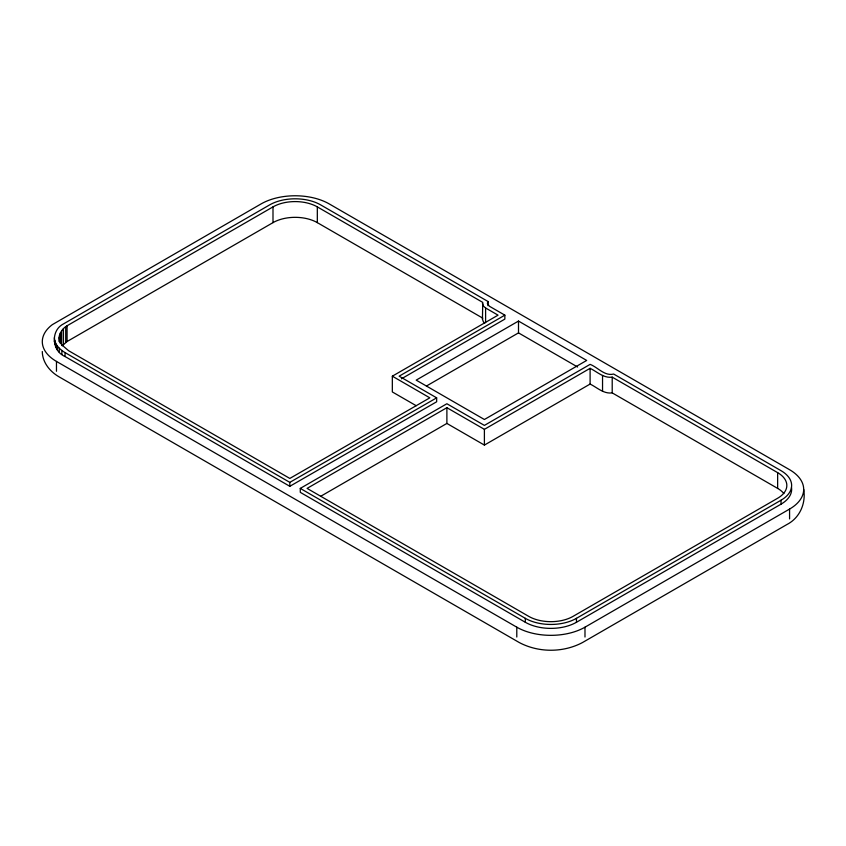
<?xml version="1.0" encoding="UTF-8"?>
<svg xmlns="http://www.w3.org/2000/svg" width="846" height="846" viewBox="0 0 846 846"><rect width="100%" height="100%" fill="white"/><g stroke="black" fill="none" stroke-linecap="round" stroke-linejoin="round"><path stroke-width="1.27" d="M401.427 378.807L504.861 319.101L504.861 315.156L399.153 376.184L436.663 397.842L436.663 401.776L289.818 486.302L65.057 356.536C51.701 350.984 50.432 330.405 63.545 323.87L269.588 204.922A36.167 20.886 0 0 1 320.729 204.922L488.121 301.557L487.899 305.681M54.377 341.668L54.588 339.849M59.209 341.668C58.194 335.27 61.494 328.935 67.067 325.773L272.994 206.889A31.344 18.094 0 0 1 317.324 206.889L482.759 302.403L482.432 319.101L483.362 321.797L484.853 323.087M482.432 319.101L482.759 318.149L317.324 222.635A31.344 18.094 0 0 0 272.994 222.635L67.067 341.52L62.213 345.813M488.121 301.557L487.349 303.344L489.348 306.21L504.861 315.156M416.2 405.71L392.333 391.941L392.333 376.184L498.04 315.156L485.604 307.976L483.362 306.041L482.432 303.344M518.503 321.068L416.2 380.129L484.398 419.5L586.69 360.438L518.503 321.068L518.503 332.88L426.437 386.03M300.277 488.396L446.889 403.743L484.398 425.401L590.106 364.372C597.826 367.28 604.615 376.407 613.667 374.038L781.048 470.683A36.167 20.886 0 0 1 781.048 500.208L781.048 504.153L576.464 622.265A36.167 20.886 0 0 1 525.313 622.265L300.277 492.34L300.277 488.396L525.313 618.331A36.167 20.886 0 0 0 576.464 618.331L781.048 500.208M446.889 407.687L307.087 488.396L528.729 616.364A31.344 18.094 0 0 0 573.059 616.364L777.643 498.241A31.344 18.094 0 0 0 777.643 472.65L612.208 377.136C603.758 378.395 597.117 371.764 590.106 368.317L484.398 429.345L446.889 407.687L446.889 423.434L320.729 496.274M446.889 423.434L484.398 445.091L590.106 384.063C597.117 387.51 603.758 394.141 612.208 392.882L777.643 488.396A31.344 18.094 0 0 1 783.882 493.546M56.471 361.422L516.79 627.182A48.222 27.844 0 0 0 584.988 627.182L789.572 509.07A48.222 27.844 0 0 0 789.572 469.699L329.253 203.928A48.222 27.844 0 0 0 261.065 203.928L52.304 324.663A48.391 27.939 0 0 0 56.471 361.422L56.471 371.267M54.377 337.734C54.493 344.354 59.675 349.461 65.057 352.602L289.818 482.368L436.663 397.842M518.503 332.88L577.607 367.005M392.333 376.184L429.831 397.842L289.829 478.434L68.589 350.699L61.61 344.682L59.209 337.734M42.3 351.513C42.395 362.405 49.946 371.616 59.051 376.83L519.211 642.505C538.574 652.816 563.203 652.816 582.577 642.505L787.002 524.478C799.756 517.921 806.079 503.359 803.7 489.379M789.572 509.07L789.572 518.915M777.643 472.65L777.643 488.396M612.208 377.136L612.208 392.882M602.542 375.497L602.542 391.243M590.106 368.317L590.106 384.063M584.988 627.182L584.988 637.027M576.464 618.331L576.464 622.265M525.313 618.331L525.313 622.265M516.79 627.182L516.79 637.027M485.604 307.976L485.604 322.421M484.398 429.345L484.398 445.091M317.324 206.889L317.324 222.635M289.818 482.368L289.818 486.302M272.994 206.889L272.994 222.635M67.067 325.773L67.067 341.52M65.724 326.662L65.724 342.419M65.057 352.602L65.057 356.536M63.429 328.639L63.429 344.396M61.885 350.498L61.885 354.432M61.61 330.775L61.61 345.21M60.288 333.028L60.288 343.529M59.484 335.354L59.484 341.921M59.241 348.214L59.241 352.148M57.147 345.75L57.147 349.694M55.614 343.159L55.614 347.093M54.694 340.462L54.694 344.407M791.507 487.56A36.167 20.886 0 0 1 781.048 504.153"/></g></svg>
